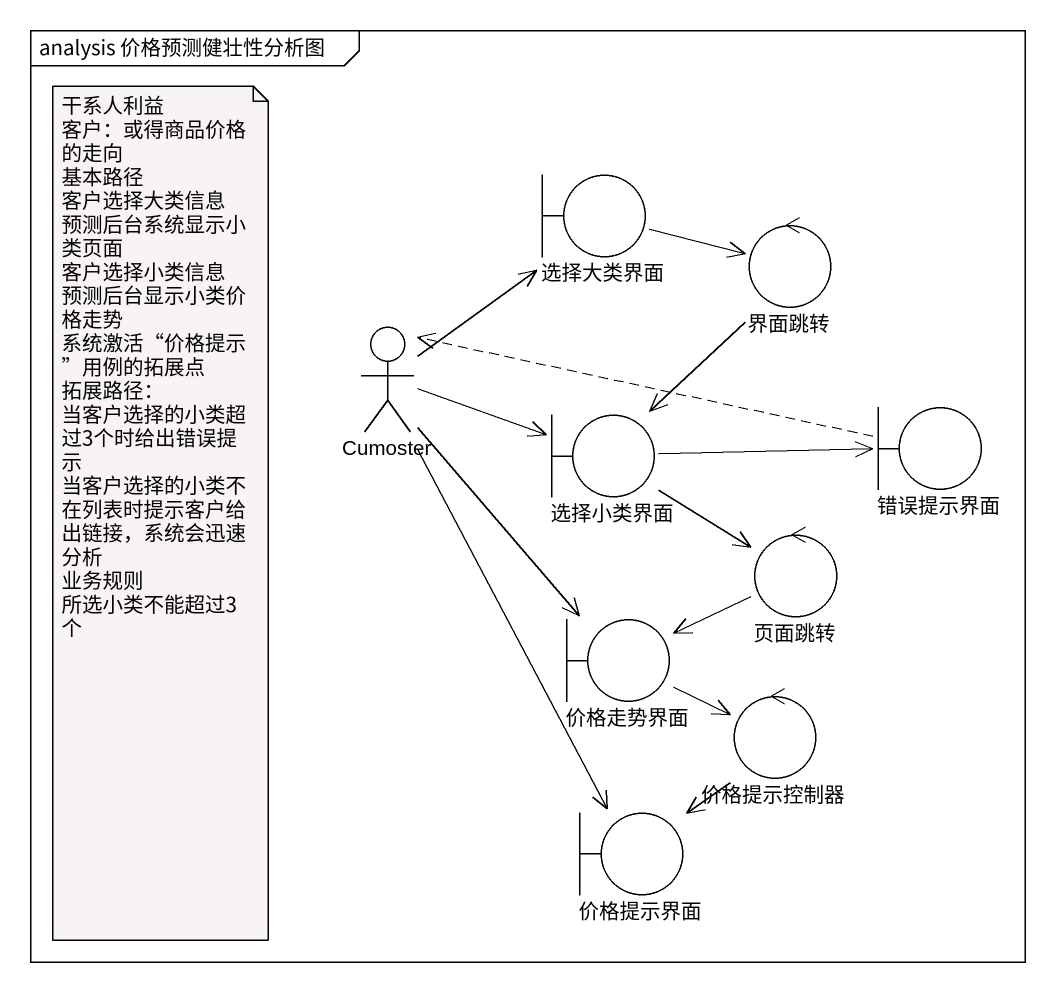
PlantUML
@startuml
mainframe analysis 价格预测健壮性分析图
boundary 选择大类界面
control 界面跳转
actor Cumoster
boundary 错误提示界面
boundary 选择小类界面
control 页面跳转
boundary 价格走势界面
control 价格提示控制器
boundary 价格提示界面
选择大类界面 -right-> 界面跳转
界面跳转 --> 选择小类界面
Cumoster -up-> 选择大类界面
Cumoster -right-> 选择小类界面
Cumoster --> 价格走势界面
Cumoster --> 价格提示界面
错误提示界面 .left.> Cumoster
选择小类界面 -right-> 错误提示界面
选择小类界面 --> 页面跳转
页面跳转 -left-> 价格走势界面
价格走势界面 -right-> 价格提示控制器
价格提示控制器 --> 价格提示界面
note as N1
  干系人利益
  客户：或得商品价格的走向
  基本路径
  客户选择大类信息
  预测后台系统显示小类页面
  客户选择小类信息
  预测后台显示小类价格走势
  系统激活“价格提示”用例的拓展点
  拓展路径：
  当客户选择的小类超过3个时给出错误提示
  当客户选择的小类不在列表时提示客户给出链接，系统会迅速分析
  业务规则
  所选小类不能超过3个
end note
@enduml
